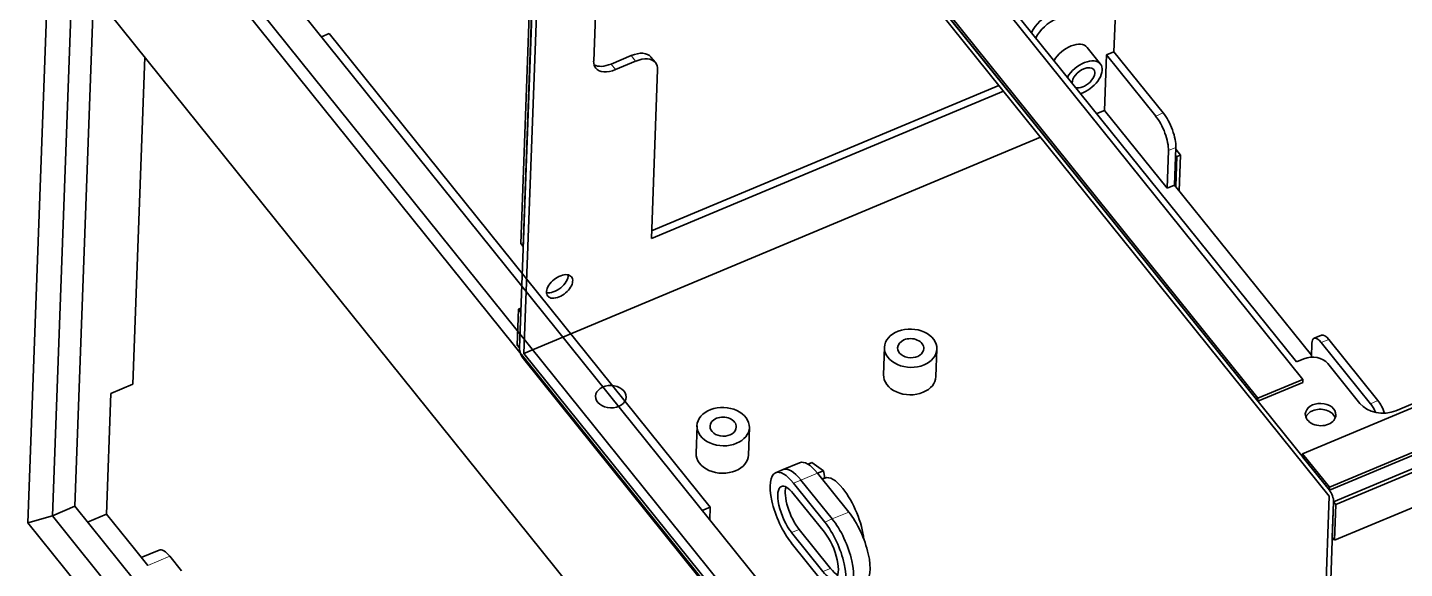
# Model space of a CAD drawing. Extents: x 23 to 417, y 3 to 294.
# Drawn here: x 270.78 to 302.31, y 81.08 to 93.47 of the extents above; entities that cross this region are included whole.
import ezdxf

# ---------------------------------------------------------------- set-up
doc = ezdxf.new("R2010")
doc.units = 0
doc.layers.get('0').update_dxf_attribs({"lineweight": 13})

# ---------------------------------------------------------------- blocks, each defined once
blk = doc.blocks.new('BLOCK4687')
at = {"color": 7, "lineweight": 35}
for p, q in [((-43.35, 111.7), (49.8, -4.1)), ((-47.67, 109.22), (45.48, -6.58)), ((-46.79, 110.27), (46.36, -5.54)), ((-44.92, 16.27), (-42.47, 83.17)), ((-42.47, 83.17), (38.91, -18)), ((-42.13, 17.08), (-39.83, 79.89)), ((-37.4, 76.87), (-39.55, 18.16)), ((33.18, 18.05), (-10.43, 72.27)), ((-31.53, 69.57), (-32.9, 32.12)), ((36.76, -76.71), (-39.55, 18.16)), ((-44.92, 16.27), (36.46, -84.9)), ((-42.13, 17.08), (36.61, -80.81))]:
    blk.add_line(p, q, dxfattribs=at)
at = {"color": 7, "lineweight": 35, "ltscale": 0.024399}
for p, q in [((-10.43, 72.27), (-11.33, 71.89)), ((32.28, 17.68), (33.18, 18.05))]:
    blk.add_line(p, q, dxfattribs=at)
at = {"color": 7, "lineweight": 35, "ltscale": 0.068654}
blk.add_line((-32.9, 32.12), (-35.43, 31.06), dxfattribs=at)
at = {"color": 7, "lineweight": 35, "ltscale": 0.345287}
blk.add_line((-35.94, 17.26), (-35.43, 31.06), dxfattribs=at)
at = {"color": 7, "lineweight": 35, "ltscale": 0.069817}
blk.add_line((-42.13, 17.08), (-39.55, 18.16), dxfattribs=at)
at = {"color": 7, "lineweight": 35, "ltscale": 0.035797}
blk.add_line((33.18, 18.05), (33.13, 16.62), dxfattribs=at)
at = {"color": 7, "lineweight": 35, "ltscale": 0.072666}
blk.add_line((-42.13, 17.08), (-44.92, 16.27), dxfattribs=at)
at = {"color": 7, "lineweight": 35, "ltscale": 0.058501}
blk.add_line((-38.1, 16.35), (-35.94, 17.26), dxfattribs=at)
at = {"color": 7, "lineweight": 35, "ltscale": 0.127595}
blk.add_line((-35.94, 17.26), (-32.74, 13.28), dxfattribs=at)
at = {"color": 7, "lineweight": 35, "ltscale": 0.061245}
blk.add_line((-32.74, 13.28), (-31.2, 11.37), dxfattribs=at)
at = {"color": 7, "lineweight": 35, "ltscale": 0.055385}
blk.add_line((-31.95, 12.29), (-29.9, 13.15), dxfattribs=at)
at = {"color": 7, "lineweight": 13, "ltscale": 0.068654}
blk.add_line((-31.2, 11.37), (-28.67, 12.43), dxfattribs=at)
at = {"color": 7, "lineweight": 35, "ltscale": 0.053079}
blk.add_line((-28.67, 12.43), (-27.34, 10.78), dxfattribs=at)
at = {"color": 7, "lineweight": 35}
blk.add_ellipse((-28.75, 10.38), major_axis=(1.16, -2.77), ratio=0.365278, start_param=2.239593, end_param=3.141631, dxfattribs=at)
blk = doc.blocks.new('BLOCK4700')
at = {"color": 7, "lineweight": 35}
for p, q in [((-68.72, 86.45), (-72.16, -7.54)), ((-68.21, 85.81), (-71.65, -8.18)), ((20.54, -24.52), (-68.21, 85.81)), ((20.56, -23.84), (-68.19, 86.5)), ((17.54, -11.16), (-54.83, 78.81)), ((12.37, -13.66), (-60, 76.32)), ((12.39, -13.32), (-59.98, 76.66)), ((16.79, -9.16), (-52.36, 76.81)), ((-72, 4.38), (-69.4, 75.16)), ((-71.74, 4.06), (-69.15, 74.85)), ((-62.07, 68.82), (-63.66, 25.27)), ((-57.03, 5.84), (-17.27, 22.48)), ((-57.06, 4.98), (-16.76, 21.85)), ((-12.51, 16.57), (-71.65, -8.18)), ((18.51, -8.4), (2.84, 11.09)), ((17.5, -19.68), (83.97, 8.14)), ((20.56, -23.84), (87.03, 3.98)), ((20.58, -23.5), (87.04, 4.32)), ((28.17, -14.75), (73.17, 4.08)), ((21.05, -25.16), (88.37, 3.02)), ((21.31, -25.48), (88.63, 2.7)), ((21.16, -29.57), (88.48, -1.4)), ((-71.68, -8.86), (17.07, -119.2)), ((-71.65, -8.18), (17.1, -118.52)), ((17.1, -118.52), (20.54, -24.52)), ((17.61, -119.15), (21.05, -25.16))]:
    blk.add_line(p, q, dxfattribs=at)
at = {"color": 7, "lineweight": 35, "ltscale": 0.165644}
blk.add_line((-3.85, 32.96), (-4.1, 26.34), dxfattribs=at)
at = {"color": 7, "lineweight": 35, "ltscale": 0.061245}
blk.add_line((-7.18, 26.85), (-5.64, 24.94), dxfattribs=at)
at = {"color": 7, "lineweight": 35, "ltscale": 0.062437}
for p, q in [((-59.37, 25.9), (-61.67, 24.94)), ((-58.86, 25.27), (-61.16, 24.3))]:
    blk.add_line(p, q, dxfattribs=at)
at = {"color": 7, "lineweight": 13, "ltscale": 0.020415}
for p, q in [((-58.86, 25.27), (-59.37, 25.9)), ((-61.16, 24.3), (-61.67, 24.94))]:
    blk.add_line(p, q, dxfattribs=at)
at = {"color": 7, "lineweight": 35, "ltscale": 0.020415}
blk.add_line((-57.11, 25.74), (-56.6, 25.1), dxfattribs=at)
at = {"color": 7, "lineweight": 35, "ltscale": 0.158814}
blk.add_line((-4.95, 25.98), (-5.19, 19.63), dxfattribs=at)
at = {"color": 7, "lineweight": 35, "ltscale": 0.023272}
for p, q in [((-4.1, 26.34), (-4.95, 25.98)), ((2.84, 11.09), (1.98, 10.73)), ((18.81, -6.46), (19.67, -6.1)), ((17.65, -8.8), (16.79, -9.16))]:
    blk.add_line(p, q, dxfattribs=at)
at = {"color": 7, "lineweight": 35, "ltscale": 0.224567}
for p, q in [((0.68, 18.98), (-4.95, 25.98)), ((1.53, 19.34), (-4.1, 26.34)), ((25.26, -13.94), (19.63, -6.94)), ((26.12, -13.58), (20.49, -6.58))]:
    blk.add_line(p, q, dxfattribs=at)
at = {"color": 7, "lineweight": 35, "ltscale": 0.483268}
blk.add_line((-57.06, 4.98), (-56.36, 24.3), dxfattribs=at)
at = {"color": 7, "lineweight": 35, "ltscale": 0.023995}
blk.add_line((-5.19, 19.63), (-6.07, 19.26), dxfattribs=at)
at = {"color": 7, "lineweight": 35, "ltscale": 0.285812}
blk.add_line((-5.19, 19.63), (1.98, 10.73), dxfattribs=at)
at = {"color": 7, "lineweight": 13, "ltscale": 0.023272}
for p, q in [((1.53, 19.34), (0.68, 18.98)), ((2.99, 15.39), (2.14, 15.03)), ((20.49, -6.58), (19.63, -6.94)), ((26.12, -13.58), (25.26, -13.94))]:
    blk.add_line(p, q, dxfattribs=at)
at = {"color": 7, "lineweight": 35, "ltscale": 0.107583}
for p, q in [((2.14, 15.03), (1.98, 10.73)), ((2.99, 15.39), (2.84, 11.09))]:
    blk.add_line(p, q, dxfattribs=at)
at = {"color": 7, "lineweight": 35, "ltscale": 0.005155}
blk.add_line((3.09, 14.34), (2.96, 14.5), dxfattribs=at)
at = {"color": 7, "lineweight": 35, "ltscale": 0.085384}
blk.add_line((2.97, 10.93), (3.09, 14.34), dxfattribs=at)
at = {"color": 7, "lineweight": 35, "ltscale": 0.021284}
blk.add_line((3.52, 14.52), (2.99, 15.18), dxfattribs=at)
at = {"color": 7, "lineweight": 35, "ltscale": 0.011636}
blk.add_line((3.09, 14.34), (3.52, 14.52), dxfattribs=at)
at = {"color": 7, "lineweight": 35, "ltscale": 0.10246}
for p, q in [((3.37, 10.42), (3.52, 14.52)), ((-72.42, -7.23), (-72.27, -3.13)), ((-72.16, -7.54), (-72.01, -3.45)), ((20.9, -29.25), (21.05, -25.16)), ((21.16, -29.57), (21.31, -25.48))]:
    blk.add_line(p, q, dxfattribs=at)
at = {"color": 7, "lineweight": 35, "ltscale": 0.010208}
for p, q in [((-71.74, 4.06), (-72, 4.38)), ((-72.01, -3.45), (-72.27, -3.13)), ((-72.16, -7.54), (-72.42, -7.23)), ((21.05, -25.16), (21.31, -25.48)), ((20.9, -29.25), (21.16, -29.57))]:
    blk.add_line(p, q, dxfattribs=at)
at = {"color": 7, "lineweight": 13}
for p, q in [((20.56, -23.84), (87.03, 3.98)), ((21.05, -25.16), (87.52, 2.66))]:
    blk.add_line(p, q, dxfattribs=at)
at = {"color": 7, "lineweight": 35, "ltscale": 0.007364}
blk.add_line((-72.27, -3.13), (-72, -3.02), dxfattribs=at)
at = {"color": 7, "lineweight": 35, "ltscale": 0.078553}
for p, q in [((-30.48, -10.62), (-30.37, -7.48)), ((-24.48, -10.84), (-24.37, -7.7)), ((-51.95, -19.6), (-51.83, -16.46)), ((-45.95, -19.82), (-45.84, -16.68))]:
    blk.add_line(p, q, dxfattribs=at)
at = {"color": 7, "lineweight": 35, "ltscale": 0.03952}
blk.add_line((18.56, -7.03), (18.5, -8.61), dxfattribs=at)
at = {"color": 7, "lineweight": 35, "ltscale": 0.146453}
blk.add_line((24.06, -13.92), (20.39, -9.35), dxfattribs=at)
at = {"color": 7, "lineweight": 35, "ltscale": 0.139635}
for p, q in [((12.37, -13.66), (17.53, -11.5)), ((12.39, -13.32), (17.54, -11.16))]:
    blk.add_line(p, q, dxfattribs=at)
at = {"color": 7, "lineweight": 35, "ltscale": 0.008538}
for p, q in [((17.53, -11.5), (17.54, -11.16)), ((12.37, -13.66), (12.39, -13.32)), ((17.49, -20.02), (17.5, -19.68)), ((20.56, -23.84), (20.58, -23.5))]:
    blk.add_line(p, q, dxfattribs=at)
at = {"color": 7, "lineweight": 35, "ltscale": 0.122491}
for p, q in [((20.56, -23.84), (17.49, -20.02)), ((20.58, -23.5), (17.5, -19.68))]:
    blk.add_line(p, q, dxfattribs=at)
at = {"color": 7, "lineweight": 35}
for centre, major_axis, ratio, start_param, end_param in [((-11.23, 28.71), (-2.34, -1.88), 0.577196, 4.24863, 5.400179), ((-10.72, 28.08), (-2.34, -1.88), 0.577196, 4.24863, 5.400179), ((-9.12, 25.28), (-1.95, -1.57), 0.577196, 3.141561, 5.3033), ((-61.09, 26.35), (-2.34, -1.88), 0.577196, 5.819427, 6.283231), ((-59.44, 23.86), (-2.34, -1.88), 0.577196, 3.141638, 4.24863), ((-58.93, 23.22), (-2.34, -1.88), 0.577196, 3.141638, 4.24863), ((-7.59, 23.37), (-1.95, -1.57), 0.577196, 3.141561, 5.3033), ((-61.6, 26.99), (-2.34, -1.88), 0.577196, 0.238177, 1.107038), ((-61.09, 26.35), (-2.34, -1.88), 0.577196, 0.000046, 1.107038), ((-58.93, 23.22), (-2.34, -1.88), 0.577196, 2.677834, 3.141638), ((-7.59, 23.37), (-1.17, -0.94), 0.577196, 4.24863, 5.902893), ((-7.59, 23.37), (-1.17, -0.94), 0.577196, 0.379089, 3.141561), ((-7.59, 23.37), (-1.95, -1.57), 0.577196, 1.107038, 3.141561), ((-7.59, 23.37), (-1.17, -0.94), 0.577196, 3.141561, 4.24863), ((-7.59, 23.37), (-1.95, -1.57), 0.577196, 0.979806, 1.107038), ((0.6, 16.94), (1.16, -2.77), 0.365278, 0.668796, 2.239593), ((1.46, 17.3), (1.16, -2.77), 0.365278, 0.668796, 2.239593), ((-67.57, -0.52), (-1.36, -1.1), 0.577196, 3.141561, 6.283154), ((-68.08, 0.11), (-1.36, -1.1), 0.577196, 0.415935, 2.725594), ((-67.57, -0.52), (-1.36, -1.1), 0.577196, 1.107038, 3.141561), ((-67.57, -0.52), (-1.36, -1.1), 0.577196, 6.283154, 7.390223), ((-27.37, -7.59), (3, -0.11), 0.730354, 0.000026, 3.141619), ((20.44, -7.94), (0.77, -1.84), 0.365278, 2.239593, 3.141631), ((-71.65, -8.18), (-0.386, 0.922), 0.365278, 0.668796, 2.239593), ((-27.37, -7.59), (3, -0.11), 0.730354, 3.141619, 5.276613), ((-27.37, -7.59), (1.5, -0.05), 0.730354, 3.141619, 6.283211), ((-27.37, -7.59), (1.5, -0.05), 0.730354, 2.13502, 3.141619), ((-27.37, -7.59), (1.5, -0.05), 0.730354, 0.000026, 2.13502), ((-27.37, -7.59), (3, -0.11), 0.730354, 5.276613, 6.283211), ((19.58, -8.3), (0.77, -1.84), 0.365278, 3.141631, 3.810389), ((19.58, -8.3), (0.77, -1.84), 0.365278, 2.239593, 3.141631), ((18.67, -10.07), (-2, 0.07), 0.730354, 3.705817, 5.276613), ((-27.48, -10.73), (3, -0.11), 0.730354, 3.141619, 5.276613), ((-27.48, -10.73), (3, -0.11), 0.730354, 5.276613, 6.283211), ((-61.7, -13.14), (1.75, -0.06), 0.730354, 2.135020234138163, 8.418205541317747), ((19.56, -15.18), (-1.75, 0.06), 0.730354, 3.141619, 6.283211), ((26.64, -12.84), (-3, 0.11), 0.730354, 0.564224, 2.13502), ((25.21, -15.3), (0.77, -1.84), 0.365278, 1.615099, 2.239593), ((26.07, -14.94), (0.77, -1.84), 0.365278, 1.375039, 2.239593), ((-48.84, -16.57), (3, -0.11), 0.730354, 0.000026, 3.141619), ((-48.84, -16.57), (1.5, -0.05), 0.730354, 2.13502, 3.141619), ((-48.84, -16.57), (1.5, -0.05), 0.730354, 0.000026, 2.13502), ((19.56, -15.18), (-1.75, 0.06), 0.730354, 0.000026, 2.13502), ((19.54, -15.86), (-1.75, 0.06), 0.730354, 5.276613, 6.012288), ((19.54, -15.86), (-1.75, 0.06), 0.730354, 3.41247, 5.276613), ((19.56, -15.18), (-1.75, 0.06), 0.730354, 2.13502, 3.141619), ((-48.84, -16.57), (3, -0.11), 0.730354, 3.141619, 5.276613), ((-48.84, -16.57), (1.5, -0.05), 0.730354, 3.141619, 6.283211), ((-48.84, -16.57), (3, -0.11), 0.730354, 5.276613, 6.283211), ((-48.95, -19.71), (3, -0.11), 0.730354, 3.141619, 5.276613), ((-48.95, -19.71), (3, -0.11), 0.730354, 5.276613, 6.283211), ((20.54, -24.52), (-0.386, 0.922), 0.365278, 3.810389, 5.381185)]:
    blk.add_ellipse(centre, major_axis=major_axis, ratio=ratio, start_param=start_param, end_param=end_param, dxfattribs=at)
blk = doc.blocks.new('BLOCK4734')
at = {"color": 7, "lineweight": 35, "ltscale": 0.023272}
for p, q in [((0.32, 0.69), (-0.54, 0.33)), ((7.76, -12.99), (6.9, -13.35))]:
    blk.add_line(p, q, dxfattribs=at)
at = {"color": 7, "lineweight": 35, "ltscale": 0.051199}
for p, q in [((0.32, 0.69), (2.2, 1.48)), ((7.76, -12.99), (9.65, -12.2))]:
    blk.add_line(p, q, dxfattribs=at)
at = {"color": 7, "lineweight": 13, "ltscale": 0.051199}
for p, q in [((2.37, -0.51), (4.26, 0.28)), ((5.95, -4.96), (7.84, -4.17))]:
    blk.add_line(p, q, dxfattribs=at)
at = {"color": 7, "lineweight": 35, "ltscale": 0.012261}
blk.add_line((3.18, 1.3), (3.63, 1.49), dxfattribs=at)
at = {"color": 7, "lineweight": 35, "ltscale": 0.039995}
blk.add_line((4.94, 0.56), (3.63, 1.49), dxfattribs=at)
at = {"color": 7, "lineweight": 35, "ltscale": 0.018251}
blk.add_line((4.26, 0.28), (4.94, 0.56), dxfattribs=at)
at = {"color": 7, "lineweight": 35, "ltscale": 0.142906}
for p, q in [((7.84, -4.17), (4.26, 0.28)), ((5.09, -5.32), (1.51, -0.87)), ((5.95, -4.96), (2.37, -0.51)), ((5.95, -4.96), (2.37, -0.51)), ((5.05, -6.48), (1.47, -2.03)), ((5.75, -10.63), (2.16, -6.17)), ((4.85, -12.15), (1.26, -7.69)), ((4.89, -10.99), (1.3, -6.53))]:
    blk.add_line(p, q, dxfattribs=at)
at = {"color": 7, "lineweight": 35, "ltscale": 0.020548}
blk.add_line((4.94, 0.56), (5.09, -0.25), dxfattribs=at)
at = {"color": 7, "lineweight": 13, "ltscale": 0.023272}
for p, q in [((1.51, -0.87), (2.37, -0.51)), ((1.3, -6.53), (2.16, -6.17)), ((5.09, -5.32), (5.95, -4.96)), ((4.89, -10.99), (5.75, -10.63))]:
    blk.add_line(p, q, dxfattribs=at)
at = {"color": 7, "lineweight": 35, "ltscale": 0.008141}
blk.add_line((4.79, -0.37), (5.09, -0.25), dxfattribs=at)
at = {"color": 7, "lineweight": 35, "ltscale": 0.008143}
blk.add_line((4.81, -0.4), (5.11, -0.28), dxfattribs=at)
at = {"color": 7, "lineweight": 35}
for centre, major_axis, start_param, end_param in [((4.14, -3.13), (1.93, -4.61), 2.239593, 3.141572), ((1.39, -4.28), (-1.93, 4.61), 6.283164, 8.522778), ((1.39, -4.28), (-1.93, 4.61), 5.381185, 6.283164), ((2.25, -3.92), (-1.93, 4.61), 5.381185, 6.283164), ((2.25, -3.92), (1.93, -4.61), 2.239593, 3.141572), ((1.39, -4.28), (-1.27, 3.04), 6.283164, 8.522778), ((1.39, -4.28), (-1.27, 3.04), 5.381185, 6.283164), ((2.25, -3.92), (-1.27, 3.04), 0.396347, 2.239593), ((7.04, -4.89), (1.93, -4.61), 2.239593, 3.141572), ((7.04, -4.89), (1.93, -4.61), 0.874161, 2.239593), ((7.72, -7.58), (1.93, -4.61), 6.283164, 8.522778), ((4.97, -8.73), (-1.93, 4.61), 3.141572, 5.381185), ((5.83, -8.38), (-1.93, 4.61), 3.141572, 5.381185), ((5.83, -8.38), (1.93, -4.61), 6.283164, 8.522778), ((4.97, -8.73), (-1.27, 3.04), 3.141572, 5.381185), ((4.97, -8.73), (-1.27, 3.04), 2.239593, 3.141572), ((5.83, -8.38), (-1.27, 3.04), 2.239593, 2.745251), ((4.97, -8.73), (-1.93, 4.61), 2.239593, 3.141572)]:
    blk.add_ellipse(centre, major_axis=major_axis, ratio=0.365278, start_param=start_param, end_param=end_param, dxfattribs=at)

msp = doc.modelspace()

# ---------------------------------------------------------------- block references
at = {"lineweight": 0, "xscale": 0.2, "yscale": 0.2, "zscale": 0.2}
for name, p in [('BLOCK4700', (296.48, 87.6444)), ('BLOCK4687', (279.777, 78.8757)), ('BLOCK4734', (288.0197, 83.209))]:
    msp.add_blockref(name, p, dxfattribs=at)

doc.saveas('drawing.dxf')
